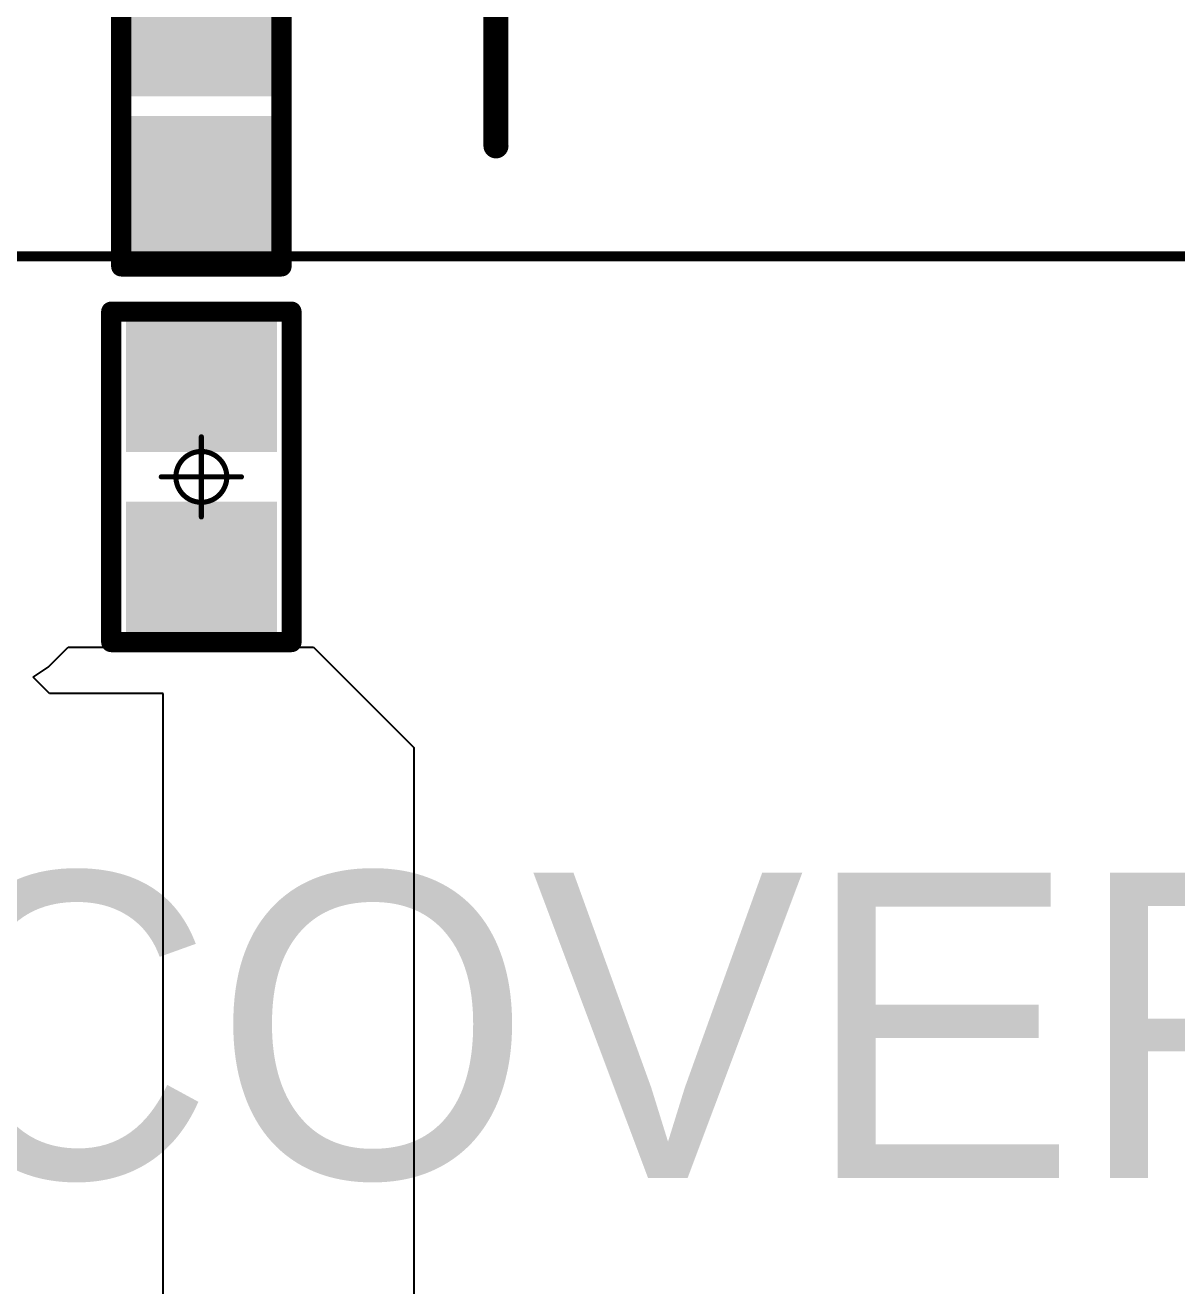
# Model space of a CAD drawing. Header units: millimetres. Extents: x 19.13 to 23.12, y 5.07 to 8.34.
# Drawn here: x 19.5626 to 19.7888, y 7.3165 to 7.5642 of the extents above; entities that cross this region are included whole.
import ezdxf

# ---------------------------------------------------------------- set-up
doc = ezdxf.new("R2010")
doc.units = ezdxf.units.MM
doc.header["$MEASUREMENT"] = 0
for name, color, linetype in [('BottomLayer', 5, 'Continuous'), ('Mechanical10', 56, 'Continuous'), ('Mechanical15', 56, 'Continuous'), ('TopLayer', 1, 'Continuous'), ('TopOverlay', 2, 'Continuous'), ('TopPaste', 8, 'Continuous'), ('TopSolder', 216, 'Continuous')]:
    doc.layers.add(name, color=color, linetype=linetype)

# ---------------------------------------------------------------- blocks, each defined once
blk = doc.blocks.new('CON_MINIPEX_075_SMT_RA_M2_KEYM_B_B_104')
at = {"layer": 'Mechanical15', "const_width": 0.00197}
blk.add_lwpolyline([(-0.43504, 1.40551), (-0.43504, -1.62205)], dxfattribs=at)
blk = doc.blocks.new('ESD0402_425')
at = {"layer": 'TopLayer'}
for points in [[(-0.02756, 0.01181), (-0.02756, -0.01181), (-0.00591, 0.01181), (-0.00591, -0.01181)], [(0.00591, 0.01181), (0.00591, -0.01181), (0.02756, 0.01181), (0.02756, -0.01181)]]:
    blk.add_solid(points, dxfattribs=at)
at = {"layer": 'TopOverlay', "const_width": 0.00394}
for points in [[(0.0315, 0.01575), (-0.0315, 0.01575)], [(-0.0315, -0.01575), (-0.0315, 0.01575)], [(0.0315, -0.01575), (0.0315, 0.01575)], [(0.0374, -0.00984), (0.0374, 0.00984)], [(0.0315, -0.01575), (-0.0315, -0.01575)]]:
    blk.add_lwpolyline(points, dxfattribs=at)
at = {"layer": 'TopOverlay', "const_width": 0.00197}
for points in [[(-0.03248, 0.01575, 1), (-0.03051, 0.01575, 1)], [(-0.03248, 0.01575, 1), (-0.03051, 0.01575, 1)], [(0.03051, 0.01575, 1), (0.03248, 0.01575, 1)], [(0.03051, 0.01575, 1), (0.03248, 0.01575, 1)], [(0.03642, 0.00984, 1), (0.03839, 0.00984, 1)], [(0.03642, -0.00984, 1), (0.03839, -0.00984, 1)], [(-0.03248, -0.01575, 1), (-0.03051, -0.01575, 1)], [(-0.03248, -0.01575, 1), (-0.03051, -0.01575, 1)], [(0.03051, -0.01575, 1), (0.03248, -0.01575, 1)], [(0.03051, -0.01575, 1), (0.03248, -0.01575, 1)]]:
    blk.add_lwpolyline(points, format="xyb", close=True, dxfattribs=at)
at = {"layer": 'TopPaste'}
for points in [[(-0.02756, 0.01181), (-0.02756, -0.01181), (-0.00591, 0.01181), (-0.00591, -0.01181)], [(0.00591, 0.01181), (0.00591, -0.01181), (0.02756, 0.01181), (0.02756, -0.01181)]]:
    blk.add_solid(points, dxfattribs=at)
at = {"layer": 'TopSolder'}
for points in [[(-0.03156, 0.01581), (-0.03156, -0.01581), (-0.00191, 0.01581), (-0.00191, -0.01581)], [(0.00191, 0.01581), (0.00191, -0.01581), (0.03156, 0.01581), (0.03156, -0.01581)]]:
    blk.add_solid(points, dxfattribs=at)
blk = doc.blocks.new('R0402_429')
at = {"layer": 'Mechanical15', "const_width": 0.001}
for points in [[(0, 0.00787), (0, -0.00787)], [(-0.00787, 0), (0.00787, 0)]]:
    blk.add_lwpolyline(points, dxfattribs=at)
at = {"layer": 'Mechanical15'}
for points, const_width in [([(-0.00025, 0.00787, 1), (0.00025, 0.00787, 1)], 0.0005), ([(0.005, 0, 1), (-0.005, 0, 1)], 0.001), ([(-0.00812, 0, 1), (-0.00762, 0, 1)], 0.0005), ([(-0.00525, 0, 1), (-0.00475, 0, 1)], 0.0005), ([(0.00475, 0, 1), (0.00525, 0, 1)], 0.0005), ([(0.00762, 0, 1), (0.00812, 0, 1)], 0.0005), ([(-0.00025, -0.00787, 1), (0.00025, -0.00787, 1)], 0.0005)]:
    blk.add_lwpolyline(points, format="xyb", close=True, dxfattribs=dict(at, const_width=const_width))
at = {"layer": 'TopLayer'}
for points in [[(-0.02657, -0.01082), (-0.00886, -0.01082), (-0.02657, 0.01083), (-0.00886, 0.01083)], [(0.00886, -0.01083), (0.02657, -0.01083), (0.00886, 0.01083), (0.02657, 0.01083)]]:
    blk.add_solid(points, dxfattribs=at)
at = {"layer": 'TopOverlay', "const_width": 0.00394}
for points in [[(-0.03248, 0.01772), (-0.03248, -0.01772)], [(-0.03248, 0.01772), (0.03248, 0.01772)], [(0.03248, 0.01772), (0.03248, -0.01772)], [(-0.03248, -0.01772), (0.03248, -0.01772)]]:
    blk.add_lwpolyline(points, dxfattribs=at)
at = {"layer": 'TopOverlay', "const_width": 0.00197}
for points in [[(-0.03346, 0.01772, 1), (-0.0315, 0.01772, 1)], [(-0.03346, 0.01772, 1), (-0.0315, 0.01772, 1)], [(0.0315, 0.01772, 1), (0.03346, 0.01772, 1)], [(0.0315, 0.01772, 1), (0.03346, 0.01772, 1)], [(-0.03346, -0.01772, 1), (-0.0315, -0.01772, 1)], [(-0.03346, -0.01772, 1), (-0.0315, -0.01772, 1)], [(0.0315, -0.01772, 1), (0.03346, -0.01772, 1)], [(0.0315, -0.01772, 1), (0.03346, -0.01772, 1)]]:
    blk.add_lwpolyline(points, format="xyb", close=True, dxfattribs=at)
at = {"layer": 'TopPaste'}
for points in [[(-0.02657, -0.01082), (-0.00886, -0.01082), (-0.02657, 0.01083), (-0.00886, 0.01083)], [(0.00886, -0.01083), (0.02657, -0.01083), (0.00886, 0.01083), (0.02657, 0.01083)]]:
    blk.add_solid(points, dxfattribs=at)
at = {"layer": 'TopSolder'}
for points in [[(-0.03057, -0.01482), (-0.00486, -0.01482), (-0.03057, 0.01483), (-0.00486, 0.01483)], [(0.00486, -0.01483), (0.03057, -0.01483), (0.00486, 0.01483), (0.03057, 0.01483)]]:
    blk.add_solid(points, dxfattribs=at)
blk = doc.blocks.new('CON_SODIMM_260_SMT_RA_F_P005_484')
at = {"layer": 'Mechanical10', "const_width": 0.00491}
blk.add_lwpolyline([(1.37303, -0.90748), (1.37303, -1.04528)], dxfattribs=at)
at = {"layer": 'Mechanical10', "const_width": 0.00246}
blk.add_lwpolyline([(1.3718, -0.90748, 1), (1.37426, -0.90748, 1)], format="xyb", close=True, dxfattribs=at)

msp = doc.modelspace()

# ---------------------------------------------------------------- linework, layer by layer
at = {"layer": 'BottomLayer'}
for p, q in [((19.56707, 7.43807), (19.57101, 7.44201)), ((19.57101, 7.44201), (19.61924, 7.44201)), ((19.61924, 7.44201), (19.63893, 7.42232)), ((19.56412, 7.4361), (19.56707, 7.43807)), ((19.56735, 7.43288), (19.56412, 7.4361)), ((19.58971, 7.43288), (19.56735, 7.43288)), ((19.58971, 7.30421), (19.58971, 7.43288)), ((19.63893, 7.42232), (19.63893, 7.29831))]:
    msp.add_line(p, q, dxfattribs=at)

# ---------------------------------------------------------------- block references
for name, p, rotation in [('CON_SODIMM_260_SMT_RA_F_P005_484', (21.0281, 6.63303), 180), ('ESD0402_425', (19.59719, 7.54831), 90), ('CON_MINIPEX_075_SMT_RA_M2_KEYM_B_B_104', (20.91058, 7.08374), 270), ('R0402_429', (19.59719, 7.47547), 270)]:
    msp.add_blockref(name, p, dxfattribs=dict(rotation=rotation))

# ---------------------------------------------------------------- texts
at = {"layer": 'TopOverlay'}
msp.add_text('RECOVERY', height=0.06, rotation=360, dxfattribs=at).set_placement((19.43026, 7.33768))

doc.saveas('drawing.dxf')
